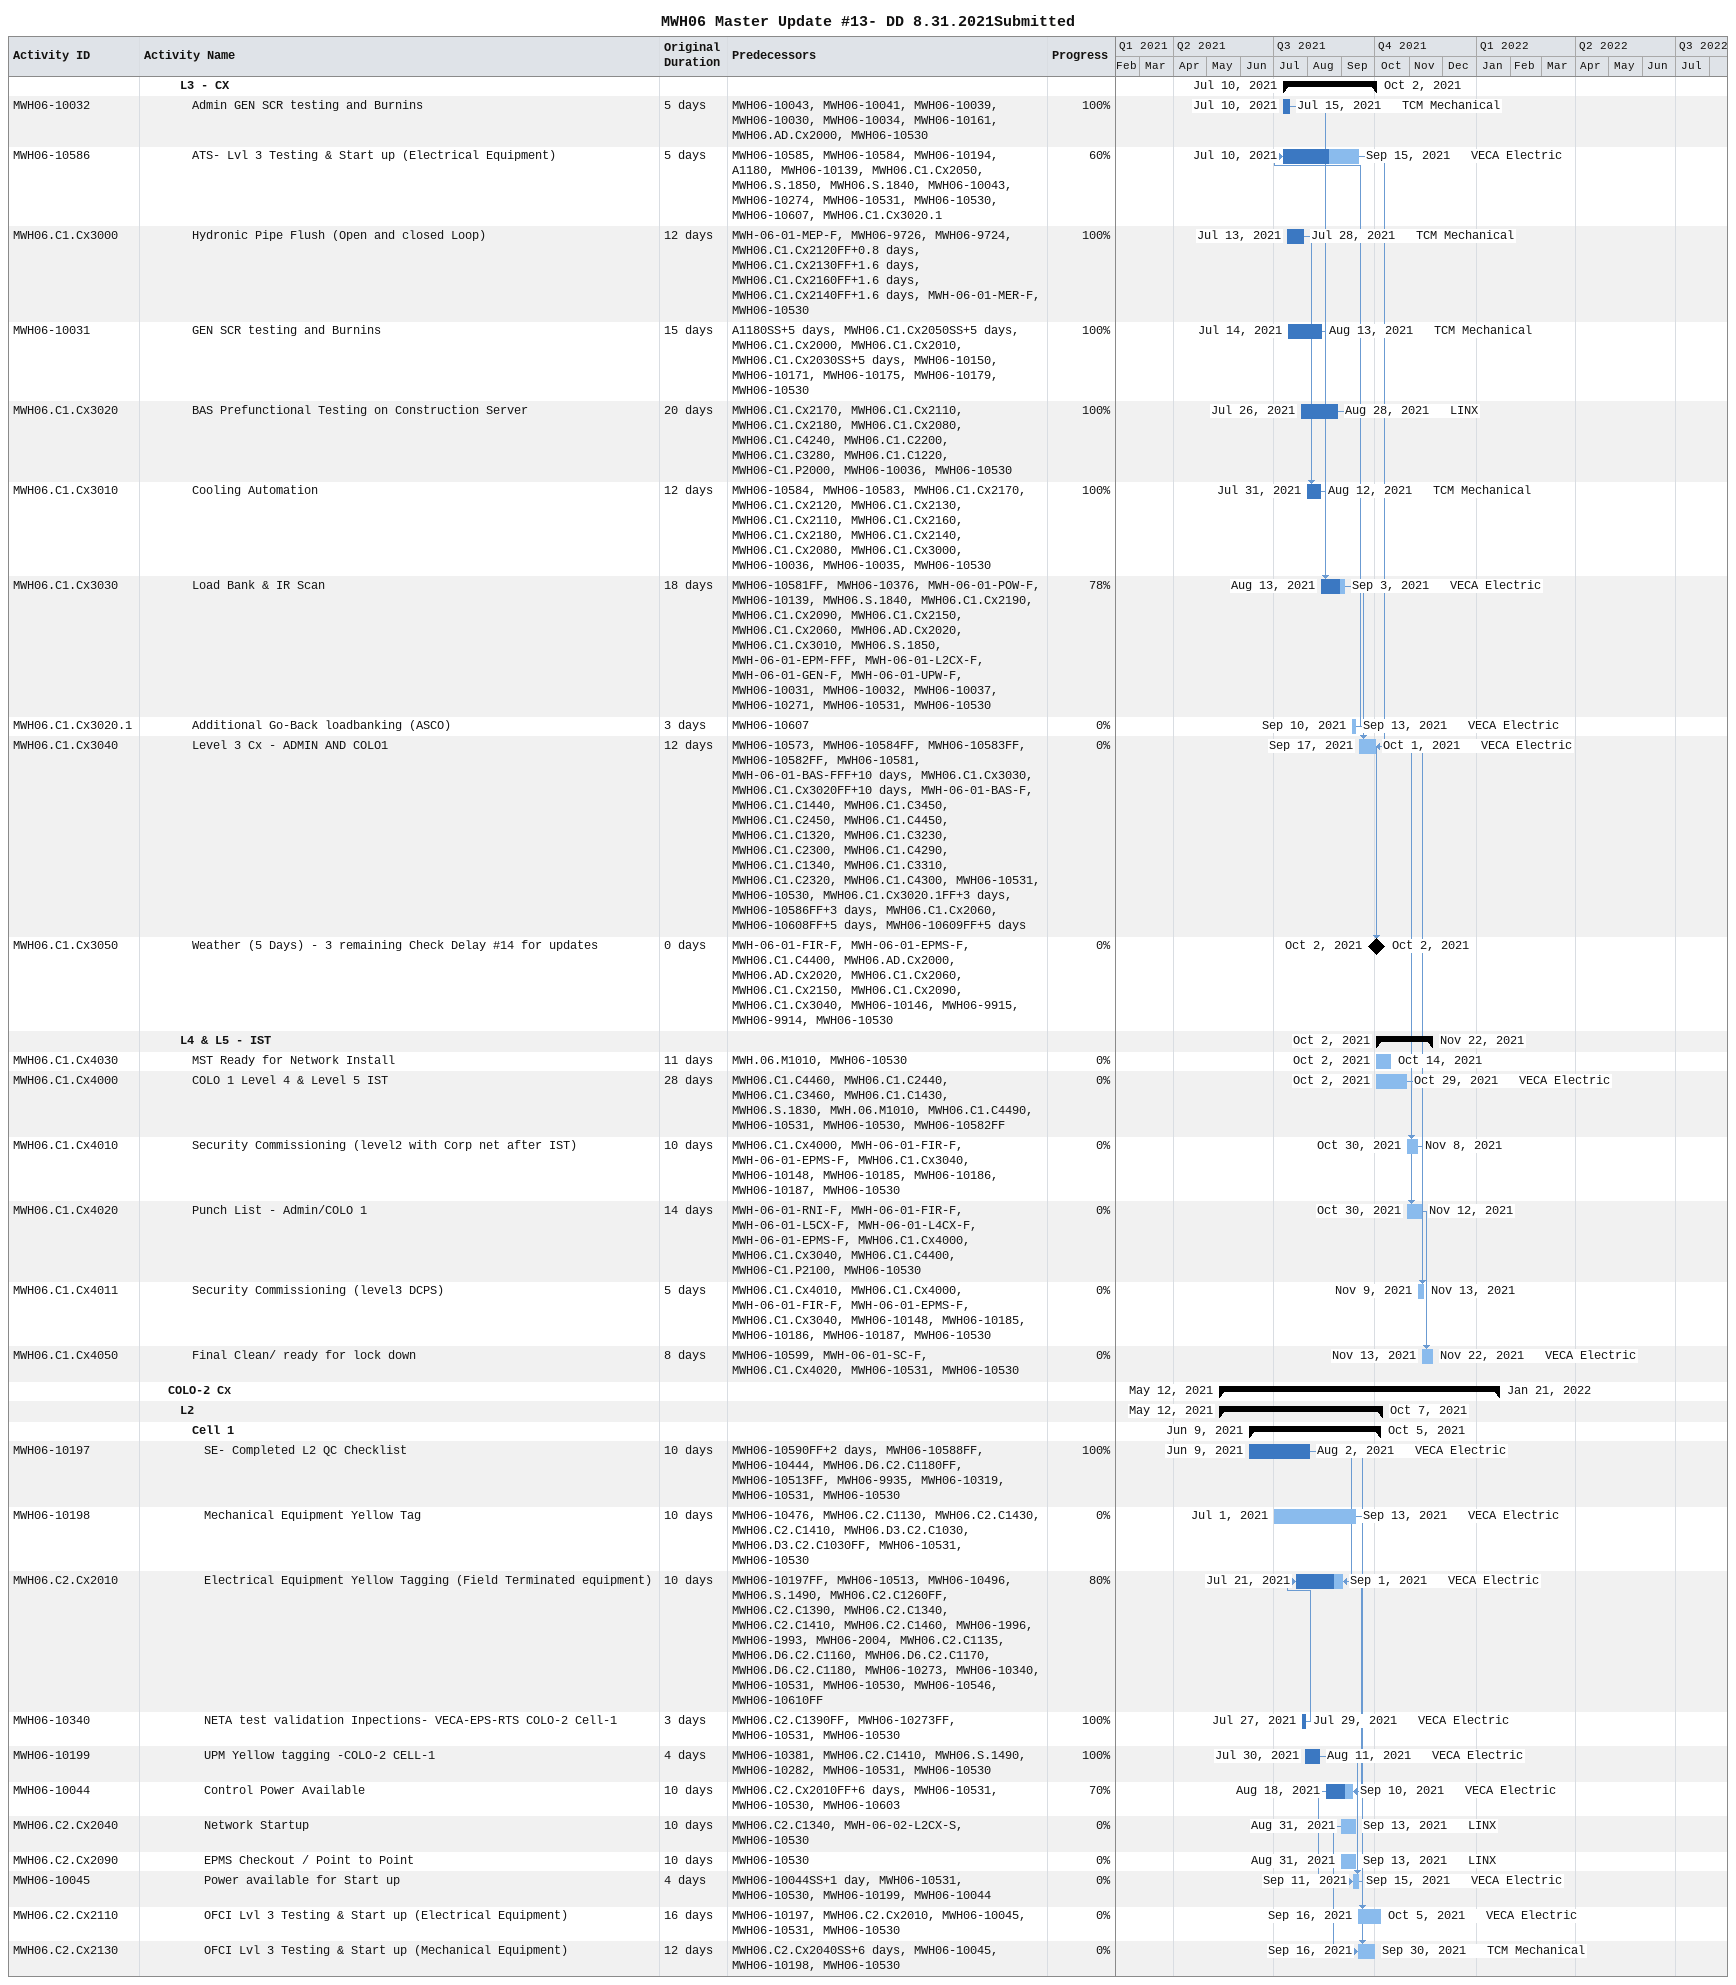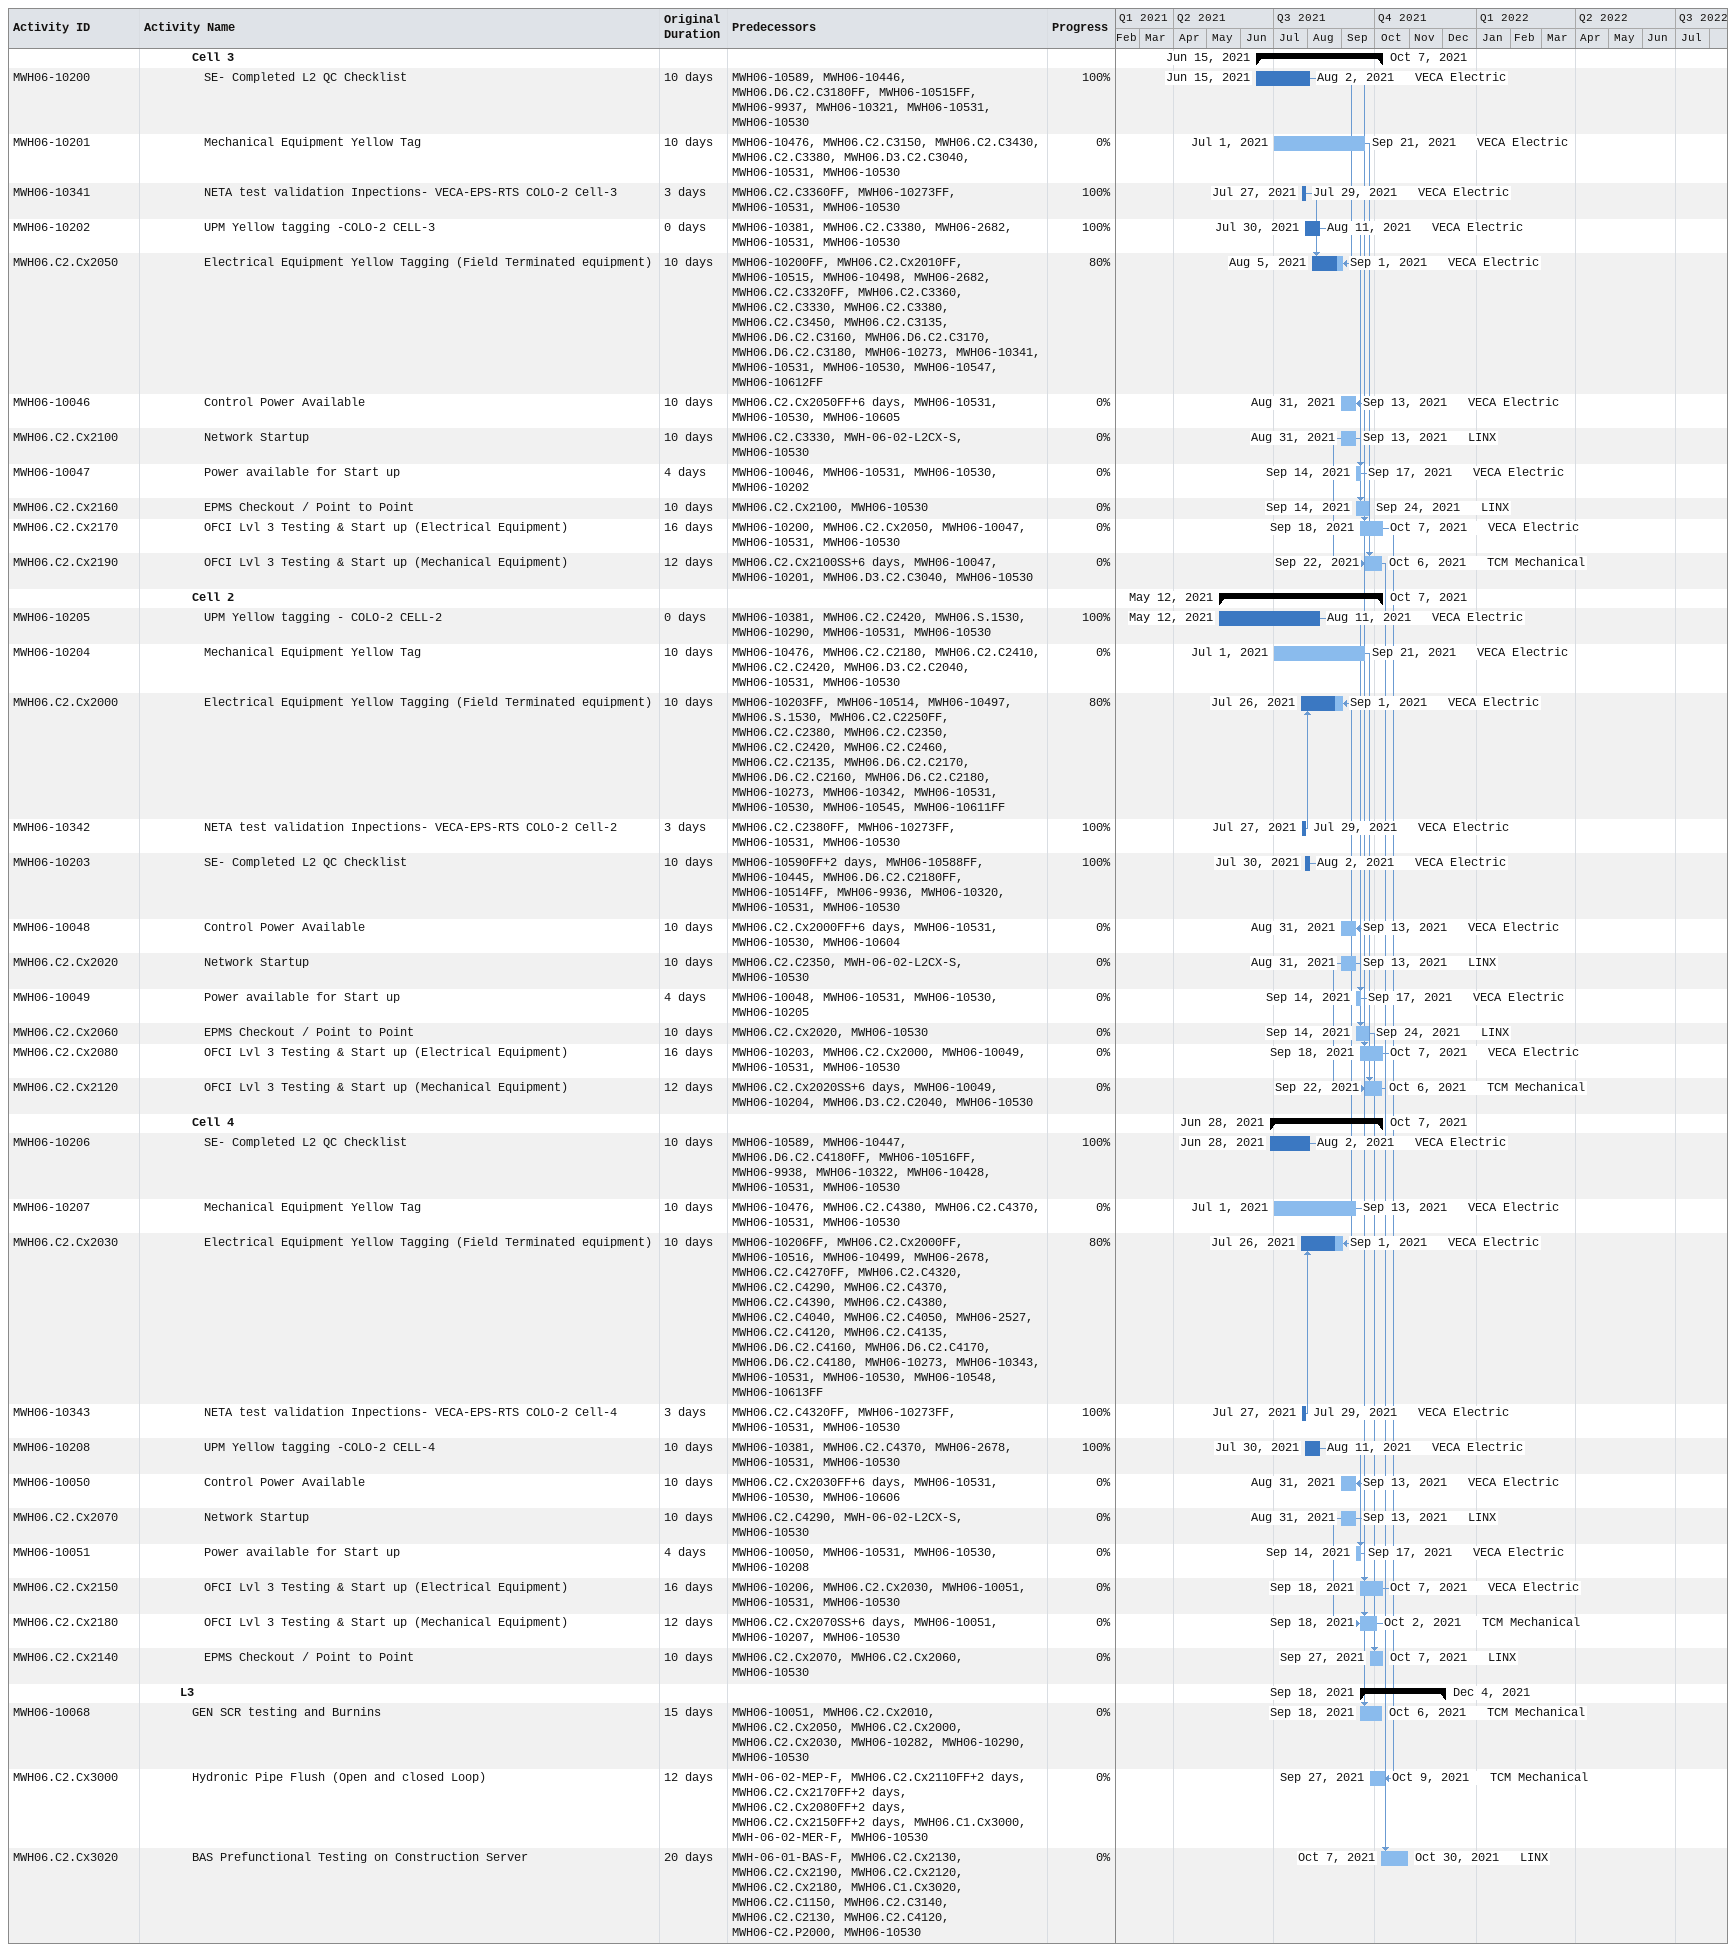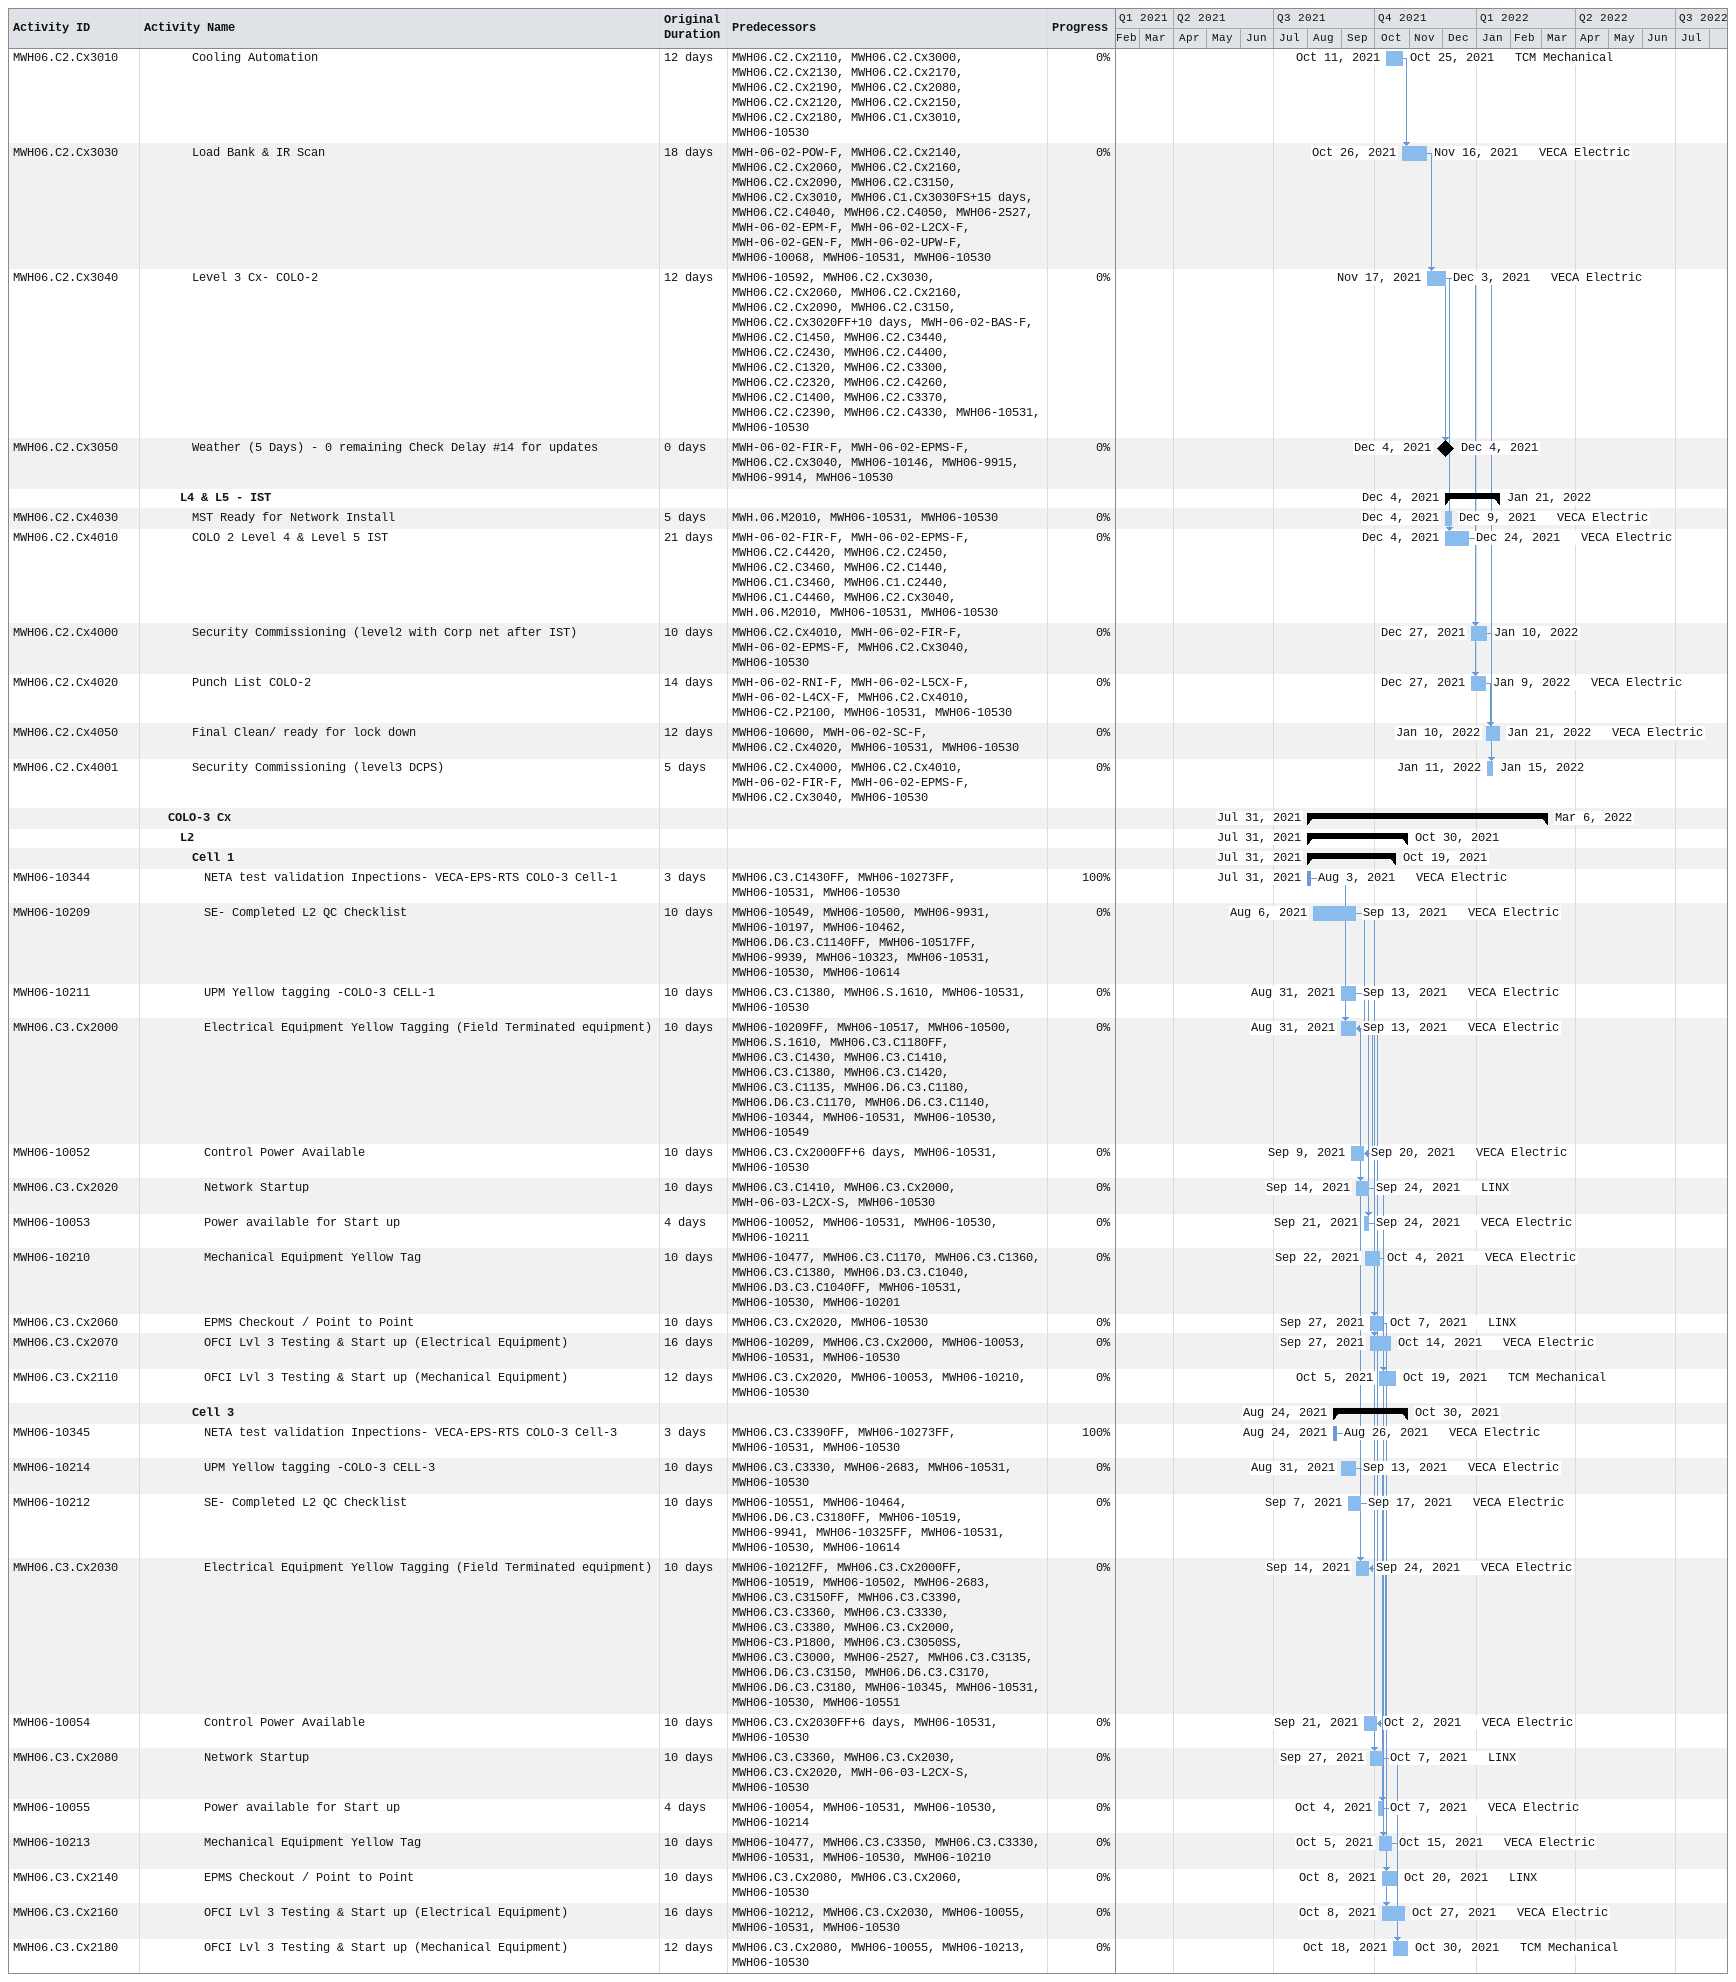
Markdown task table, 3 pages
MWH06 Master Update #13- DD 8.31.2021Submitted

| ID | Level | Task | Original duration | Start | Finish | Predecessors | Resources | % complete |
|---|---|---|---|---|---|---|---|---|
|  | 4 | **L3 - CX** |  | 2021-07-10 | 2021-10-02 |  |  |  |
| MWH06-10032 | 5 | Admin GEN SCR testing and Burnins | 5d | 2021-07-10 | 2021-07-15 | MWH06-10043, MWH06-10041, MWH06-10039, MWH06-10030, MWH06-10034, MWH06-10161, MWH06.AD.Cx2000, MWH06-10530 | TCM Mechanical | 100 |
| MWH06-10586 | 5 | ATS- Lvl 3 Testing & Start up (Electrical Equipment) | 5d | 2021-07-10 | 2021-09-15 | MWH06-10585, MWH06-10584, MWH06-10194, A1180, MWH06-10139, MWH06.C1.Cx2050, MWH06.S.1850, MWH06.S.1840, MWH06-10043, MWH06-10274, MWH06-10531, MWH06-10530, MWH06-10607, MWH06.C1.Cx3020.1 | VECA Electric | 60 |
| MWH06.C1.Cx3000 | 5 | Hydronic Pipe Flush (Open and closed Loop) | 12d | 2021-07-13 | 2021-07-28 | MWH-06-01-MEP-F, MWH06-9726, MWH06-9724, MWH06.C1.Cx2120FF+0.8d, MWH06.C1.Cx2130FF+1.6d, MWH06.C1.Cx2160FF+1.6d, MWH06.C1.Cx2140FF+1.6d, MWH-06-01-MER-F, MWH06-10530 | TCM Mechanical | 100 |
| MWH06-10031 | 5 | GEN SCR testing and Burnins | 15d | 2021-07-14 | 2021-08-13 | A1180SS+5d, MWH06.C1.Cx2050SS+5d, MWH06.C1.Cx2000, MWH06.C1.Cx2010, MWH06.C1.Cx2030SS+5d, MWH06-10150, MWH06-10171, MWH06-10175, MWH06-10179, MWH06-10530 | TCM Mechanical | 100 |
| MWH06.C1.Cx3020 | 5 | BAS Prefunctional Testing on Construction Server | 20d | 2021-07-26 | 2021-08-28 | MWH06.C1.Cx2170, MWH06.C1.Cx2110, MWH06.C1.Cx2180, MWH06.C1.Cx2080, MWH06.C1.C4240, MWH06.C1.C2200, MWH06.C1.C3280, MWH06.C1.C1220, MWH06-C1.P2000, MWH06-10036, MWH06-10530 | LINX | 100 |
| MWH06.C1.Cx3010 | 5 | Cooling Automation | 12d | 2021-07-31 | 2021-08-12 | MWH06-10584, MWH06-10583, MWH06.C1.Cx2170, MWH06.C1.Cx2120, MWH06.C1.Cx2130, MWH06.C1.Cx2110, MWH06.C1.Cx2160, MWH06.C1.Cx2180, MWH06.C1.Cx2140, MWH06.C1.Cx2080, MWH06.C1.Cx3000, MWH06-10036, MWH06-10035, MWH06-10530 | TCM Mechanical | 100 |
| MWH06.C1.Cx3030 | 5 | Load Bank & IR Scan | 18d | 2021-08-13 | 2021-09-03 | MWH06-10581FF, MWH06-10376, MWH-06-01-POW-F, MWH06-10139, MWH06.S.1840, MWH06.C1.Cx2190, MWH06.C1.Cx2090, MWH06.C1.Cx2150, MWH06.C1.Cx2060, MWH06.AD.Cx2020, MWH06.C1.Cx3010, MWH06.S.1850, MWH-06-01-EPM-FFF, MWH-06-01-L2CX-F, MWH-06-01-GEN-F, MWH-06-01-UPW-F, MWH06-10031, MWH06-10032, MWH06-10037, MWH06-10271, MWH06-10531, MWH06-10530 | VECA Electric | 78 |
| MWH06.C1.Cx3020.1 | 5 | Additional Go-Back loadbanking (ASCO) | 3d | 2021-09-10 | 2021-09-13 | MWH06-10607 | VECA Electric | 0 |
| MWH06.C1.Cx3040 | 5 | Level 3 Cx - ADMIN AND COLO1 | 12d | 2021-09-17 | 2021-10-01 | MWH06-10573, MWH06-10584FF, MWH06-10583FF, MWH06-10582FF, MWH06-10581, MWH-06-01-BAS-FFF+10d, MWH06.C1.Cx3030, MWH06.C1.Cx3020FF+10d, MWH-06-01-BAS-F, MWH06.C1.C1440, MWH06.C1.C3450, MWH06.C1.C2450, MWH06.C1.C4450, MWH06.C1.C1320, MWH06.C1.C3230, MWH06.C1.C2300, MWH06.C1.C4290, MWH06.C1.C1340, MWH06.C1.C3310, MWH06.C1.C2320, MWH06.C1.C4300, MWH06-10531, MWH06-10530, MWH06.C1.Cx3020.1FF+3d, MWH06-10586FF+3d, MWH06.C1.Cx2060, MWH06-10608FF+5d, MWH06-10609FF+5d | VECA Electric | 0 |
| MWH06.C1.Cx3050 | 5 | Weather (5 Days) - 3 remaining Check Delay #14 for updates | 0d | 2021-10-02 | 2021-10-02 | MWH-06-01-FIR-F, MWH-06-01-EPMS-F, MWH06.C1.C4400, MWH06.AD.Cx2000, MWH06.AD.Cx2020, MWH06.C1.Cx2060, MWH06.C1.Cx2150, MWH06.C1.Cx2090, MWH06.C1.Cx3040, MWH06-10146, MWH06-9915, MWH06-9914, MWH06-10530 |  | 0 |
|  | 4 | **L4 & L5 - IST** |  | 2021-10-02 | 2021-11-22 |  |  |  |
| MWH06.C1.Cx4030 | 5 | MST Ready for Network Install | 11d | 2021-10-02 | 2021-10-14 | MWH.06.M1010, MWH06-10530 |  | 0 |
| MWH06.C1.Cx4000 | 5 | COLO 1 Level 4 & Level 5 IST | 28d | 2021-10-02 | 2021-10-29 | MWH06.C1.C4460, MWH06.C1.C2440, MWH06.C1.C3460, MWH06.C1.C1430, MWH06.S.1830, MWH.06.M1010, MWH06.C1.C4490, MWH06-10531, MWH06-10530, MWH06-10582FF | VECA Electric | 0 |
| MWH06.C1.Cx4010 | 5 | Security Commissioning (level2 with Corp net after IST) | 10d | 2021-10-30 | 2021-11-08 | MWH06.C1.Cx4000, MWH-06-01-FIR-F, MWH-06-01-EPMS-F, MWH06.C1.Cx3040, MWH06-10148, MWH06-10185, MWH06-10186, MWH06-10187, MWH06-10530 |  | 0 |
| MWH06.C1.Cx4020 | 5 | Punch List - Admin/COLO 1 | 14d | 2021-10-30 | 2021-11-12 | MWH-06-01-RNI-F, MWH-06-01-FIR-F, MWH-06-01-L5CX-F, MWH-06-01-L4CX-F, MWH-06-01-EPMS-F, MWH06.C1.Cx4000, MWH06.C1.Cx3040, MWH06.C1.C4400, MWH06-C1.P2100, MWH06-10530 |  | 0 |
| MWH06.C1.Cx4011 | 5 | Security Commissioning (level3 DCPS) | 5d | 2021-11-09 | 2021-11-13 | MWH06.C1.Cx4010, MWH06.C1.Cx4000, MWH-06-01-FIR-F, MWH-06-01-EPMS-F, MWH06.C1.Cx3040, MWH06-10148, MWH06-10185, MWH06-10186, MWH06-10187, MWH06-10530 |  | 0 |
| MWH06.C1.Cx4050 | 5 | Final Clean/ ready for lock down | 8d | 2021-11-13 | 2021-11-22 | MWH06-10599, MWH-06-01-SC-F, MWH06.C1.Cx4020, MWH06-10531, MWH06-10530 | VECA Electric | 0 |
|  | 3 | **COLO-2 Cx** |  | 2021-05-12 | 2022-01-21 |  |  |  |
|  | 4 | **L2** |  | 2021-05-12 | 2021-10-07 |  |  |  |
|  | 5 | **Cell 1** |  | 2021-06-09 | 2021-10-05 |  |  |  |
| MWH06-10197 | 6 | SE- Completed L2 QC Checklist | 10d | 2021-06-09 | 2021-08-02 | MWH06-10590FF+2d, MWH06-10588FF, MWH06-10444, MWH06.D6.C2.C1180FF, MWH06-10513FF, MWH06-9935, MWH06-10319, MWH06-10531, MWH06-10530 | VECA Electric | 100 |
| MWH06-10198 | 6 | Mechanical Equipment Yellow Tag | 10d | 2021-07-01 | 2021-09-13 | MWH06-10476, MWH06.C2.C1130, MWH06.C2.C1430, MWH06.C2.C1410, MWH06.D3.C2.C1030, MWH06.D3.C2.C1030FF, MWH06-10531, MWH06-10530 | VECA Electric | 0 |
| MWH06.C2.Cx2010 | 6 | Electrical Equipment Yellow Tagging (Field Terminated equipment) | 10d | 2021-07-21 | 2021-09-01 | MWH06-10197FF, MWH06-10513, MWH06-10496, MWH06.S.1490, MWH06.C2.C1260FF, MWH06.C2.C1390, MWH06.C2.C1340, MWH06.C2.C1410, MWH06.C2.C1460, MWH06-1996, MWH06-1993, MWH06-2004, MWH06.C2.C1135, MWH06.D6.C2.C1160, MWH06.D6.C2.C1170, MWH06.D6.C2.C1180, MWH06-10273, MWH06-10340, MWH06-10531, MWH06-10530, MWH06-10546, MWH06-10610FF | VECA Electric | 80 |
| MWH06-10340 | 6 | NETA test validation Inpections- VECA-EPS-RTS COLO-2 Cell-1 | 3d | 2021-07-27 | 2021-07-29 | MWH06.C2.C1390FF, MWH06-10273FF, MWH06-10531, MWH06-10530 | VECA Electric | 100 |
| MWH06-10199 | 6 | UPM Yellow tagging -COLO-2 CELL-1 | 4d | 2021-07-30 | 2021-08-11 | MWH06-10381, MWH06.C2.C1410, MWH06.S.1490, MWH06-10282, MWH06-10531, MWH06-10530 | VECA Electric | 100 |
| MWH06-10044 | 6 | Control Power Available | 10d | 2021-08-18 | 2021-09-10 | MWH06.C2.Cx2010FF+6d, MWH06-10531, MWH06-10530, MWH06-10603 | VECA Electric | 70 |
| MWH06.C2.Cx2040 | 6 | Network Startup | 10d | 2021-08-31 | 2021-09-13 | MWH06.C2.C1340, MWH-06-02-L2CX-S, MWH06-10530 | LINX | 0 |
| MWH06.C2.Cx2090 | 6 | EPMS Checkout / Point to Point | 10d | 2021-08-31 | 2021-09-13 | MWH06-10530 | LINX | 0 |
| MWH06-10045 | 6 | Power available for Start up | 4d | 2021-09-11 | 2021-09-15 | MWH06-10044SS+1d, MWH06-10531, MWH06-10530, MWH06-10199, MWH06-10044 | VECA Electric | 0 |
| MWH06.C2.Cx2110 | 6 | OFCI Lvl 3 Testing & Start up (Electrical Equipment) | 16d | 2021-09-16 | 2021-10-05 | MWH06-10197, MWH06.C2.Cx2010, MWH06-10045, MWH06-10531, MWH06-10530 | VECA Electric | 0 |
| MWH06.C2.Cx2130 | 6 | OFCI Lvl 3 Testing & Start up (Mechanical Equipment) | 12d | 2021-09-16 | 2021-09-30 | MWH06.C2.Cx2040SS+6d, MWH06-10045, MWH06-10198, MWH06-10530 | TCM Mechanical | 0 |
|  | 5 | **Cell 3** |  | 2021-06-15 | 2021-10-07 |  |  |  |
| MWH06-10200 | 6 | SE- Completed L2 QC Checklist | 10d | 2021-06-15 | 2021-08-02 | MWH06-10589, MWH06-10446, MWH06.D6.C2.C3180FF, MWH06-10515FF, MWH06-9937, MWH06-10321, MWH06-10531, MWH06-10530 | VECA Electric | 100 |
| MWH06-10201 | 6 | Mechanical Equipment Yellow Tag | 10d | 2021-07-01 | 2021-09-21 | MWH06-10476, MWH06.C2.C3150, MWH06.C2.C3430, MWH06.C2.C3380, MWH06.D3.C2.C3040, MWH06-10531, MWH06-10530 | VECA Electric | 0 |
| MWH06-10341 | 6 | NETA test validation Inpections- VECA-EPS-RTS COLO-2 Cell-3 | 3d | 2021-07-27 | 2021-07-29 | MWH06.C2.C3360FF, MWH06-10273FF, MWH06-10531, MWH06-10530 | VECA Electric | 100 |
| MWH06-10202 | 6 | UPM Yellow tagging -COLO-2 CELL-3 | 0d | 2021-07-30 | 2021-08-11 | MWH06-10381, MWH06.C2.C3380, MWH06-2682, MWH06-10531, MWH06-10530 | VECA Electric | 100 |
| MWH06.C2.Cx2050 | 6 | Electrical Equipment Yellow Tagging (Field Terminated equipment) | 10d | 2021-08-05 | 2021-09-01 | MWH06-10200FF, MWH06.C2.Cx2010FF, MWH06-10515, MWH06-10498, MWH06-2682, MWH06.C2.C3320FF, MWH06.C2.C3360, MWH06.C2.C3330, MWH06.C2.C3380, MWH06.C2.C3450, MWH06.C2.C3135, MWH06.D6.C2.C3160, MWH06.D6.C2.C3170, MWH06.D6.C2.C3180, MWH06-10273, MWH06-10341, MWH06-10531, MWH06-10530, MWH06-10547, MWH06-10612FF | VECA Electric | 80 |
| MWH06-10046 | 6 | Control Power Available | 10d | 2021-08-31 | 2021-09-13 | MWH06.C2.Cx2050FF+6d, MWH06-10531, MWH06-10530, MWH06-10605 | VECA Electric | 0 |
| MWH06.C2.Cx2100 | 6 | Network Startup | 10d | 2021-08-31 | 2021-09-13 | MWH06.C2.C3330, MWH-06-02-L2CX-S, MWH06-10530 | LINX | 0 |
| MWH06-10047 | 6 | Power available for Start up | 4d | 2021-09-14 | 2021-09-17 | MWH06-10046, MWH06-10531, MWH06-10530, MWH06-10202 | VECA Electric | 0 |
| MWH06.C2.Cx2160 | 6 | EPMS Checkout / Point to Point | 10d | 2021-09-14 | 2021-09-24 | MWH06.C2.Cx2100, MWH06-10530 | LINX | 0 |
| MWH06.C2.Cx2170 | 6 | OFCI Lvl 3 Testing & Start up (Electrical Equipment) | 16d | 2021-09-18 | 2021-10-07 | MWH06-10200, MWH06.C2.Cx2050, MWH06-10047, MWH06-10531, MWH06-10530 | VECA Electric | 0 |
| MWH06.C2.Cx2190 | 6 | OFCI Lvl 3 Testing & Start up (Mechanical Equipment) | 12d | 2021-09-22 | 2021-10-06 | MWH06.C2.Cx2100SS+6d, MWH06-10047, MWH06-10201, MWH06.D3.C2.C3040, MWH06-10530 | TCM Mechanical | 0 |
|  | 5 | **Cell 2** |  | 2021-05-12 | 2021-10-07 |  |  |  |
| MWH06-10205 | 6 | UPM Yellow tagging - COLO-2 CELL-2 | 0d | 2021-05-12 | 2021-08-11 | MWH06-10381, MWH06.C2.C2420, MWH06.S.1530, MWH06-10290, MWH06-10531, MWH06-10530 | VECA Electric | 100 |
| MWH06-10204 | 6 | Mechanical Equipment Yellow Tag | 10d | 2021-07-01 | 2021-09-21 | MWH06-10476, MWH06.C2.C2180, MWH06.C2.C2410, MWH06.C2.C2420, MWH06.D3.C2.C2040, MWH06-10531, MWH06-10530 | VECA Electric | 0 |
| MWH06.C2.Cx2000 | 6 | Electrical Equipment Yellow Tagging (Field Terminated equipment) | 10d | 2021-07-26 | 2021-09-01 | MWH06-10203FF, MWH06-10514, MWH06-10497, MWH06.S.1530, MWH06.C2.C2250FF, MWH06.C2.C2380, MWH06.C2.C2350, MWH06.C2.C2420, MWH06.C2.C2460, MWH06.C2.C2135, MWH06.D6.C2.C2170, MWH06.D6.C2.C2160, MWH06.D6.C2.C2180, MWH06-10273, MWH06-10342, MWH06-10531, MWH06-10530, MWH06-10545, MWH06-10611FF | VECA Electric | 80 |
| MWH06-10342 | 6 | NETA test validation Inpections- VECA-EPS-RTS COLO-2 Cell-2 | 3d | 2021-07-27 | 2021-07-29 | MWH06.C2.C2380FF, MWH06-10273FF, MWH06-10531, MWH06-10530 | VECA Electric | 100 |
| MWH06-10203 | 6 | SE- Completed L2 QC Checklist | 10d | 2021-07-30 | 2021-08-02 | MWH06-10590FF+2d, MWH06-10588FF, MWH06-10445, MWH06.D6.C2.C2180FF, MWH06-10514FF, MWH06-9936, MWH06-10320, MWH06-10531, MWH06-10530 | VECA Electric | 100 |
| MWH06-10048 | 6 | Control Power Available | 10d | 2021-08-31 | 2021-09-13 | MWH06.C2.Cx2000FF+6d, MWH06-10531, MWH06-10530, MWH06-10604 | VECA Electric | 0 |
| MWH06.C2.Cx2020 | 6 | Network Startup | 10d | 2021-08-31 | 2021-09-13 | MWH06.C2.C2350, MWH-06-02-L2CX-S, MWH06-10530 | LINX | 0 |
| MWH06-10049 | 6 | Power available for Start up | 4d | 2021-09-14 | 2021-09-17 | MWH06-10048, MWH06-10531, MWH06-10530, MWH06-10205 | VECA Electric | 0 |
| MWH06.C2.Cx2060 | 6 | EPMS Checkout / Point to Point | 10d | 2021-09-14 | 2021-09-24 | MWH06.C2.Cx2020, MWH06-10530 | LINX | 0 |
| MWH06.C2.Cx2080 | 6 | OFCI Lvl 3 Testing & Start up (Electrical Equipment) | 16d | 2021-09-18 | 2021-10-07 | MWH06-10203, MWH06.C2.Cx2000, MWH06-10049, MWH06-10531, MWH06-10530 | VECA Electric | 0 |
| MWH06.C2.Cx2120 | 6 | OFCI Lvl 3 Testing & Start up (Mechanical Equipment) | 12d | 2021-09-22 | 2021-10-06 | MWH06.C2.Cx2020SS+6d, MWH06-10049, MWH06-10204, MWH06.D3.C2.C2040, MWH06-10530 | TCM Mechanical | 0 |
|  | 5 | **Cell 4** |  | 2021-06-28 | 2021-10-07 |  |  |  |
| MWH06-10206 | 6 | SE- Completed L2 QC Checklist | 10d | 2021-06-28 | 2021-08-02 | MWH06-10589, MWH06-10447, MWH06.D6.C2.C4180FF, MWH06-10516FF, MWH06-9938, MWH06-10322, MWH06-10428, MWH06-10531, MWH06-10530 | VECA Electric | 100 |
| MWH06-10207 | 6 | Mechanical Equipment Yellow Tag | 10d | 2021-07-01 | 2021-09-13 | MWH06-10476, MWH06.C2.C4380, MWH06.C2.C4370, MWH06-10531, MWH06-10530 | VECA Electric | 0 |
| MWH06.C2.Cx2030 | 6 | Electrical Equipment Yellow Tagging (Field Terminated equipment) | 10d | 2021-07-26 | 2021-09-01 | MWH06-10206FF, MWH06.C2.Cx2000FF, MWH06-10516, MWH06-10499, MWH06-2678, MWH06.C2.C4270FF, MWH06.C2.C4320, MWH06.C2.C4290, MWH06.C2.C4370, MWH06.C2.C4390, MWH06.C2.C4380, MWH06.C2.C4040, MWH06.C2.C4050, MWH06-2527, MWH06.C2.C4120, MWH06.C2.C4135, MWH06.D6.C2.C4160, MWH06.D6.C2.C4170, MWH06.D6.C2.C4180, MWH06-10273, MWH06-10343, MWH06-10531, MWH06-10530, MWH06-10548, MWH06-10613FF | VECA Electric | 80 |
| MWH06-10343 | 6 | NETA test validation Inpections- VECA-EPS-RTS COLO-2 Cell-4 | 3d | 2021-07-27 | 2021-07-29 | MWH06.C2.C4320FF, MWH06-10273FF, MWH06-10531, MWH06-10530 | VECA Electric | 100 |
| MWH06-10208 | 6 | UPM Yellow tagging -COLO-2 CELL-4 | 10d | 2021-07-30 | 2021-08-11 | MWH06-10381, MWH06.C2.C4370, MWH06-2678, MWH06-10531, MWH06-10530 | VECA Electric | 100 |
| MWH06-10050 | 6 | Control Power Available | 10d | 2021-08-31 | 2021-09-13 | MWH06.C2.Cx2030FF+6d, MWH06-10531, MWH06-10530, MWH06-10606 | VECA Electric | 0 |
| MWH06.C2.Cx2070 | 6 | Network Startup | 10d | 2021-08-31 | 2021-09-13 | MWH06.C2.C4290, MWH-06-02-L2CX-S, MWH06-10530 | LINX | 0 |
| MWH06-10051 | 6 | Power available for Start up | 4d | 2021-09-14 | 2021-09-17 | MWH06-10050, MWH06-10531, MWH06-10530, MWH06-10208 | VECA Electric | 0 |
| MWH06.C2.Cx2150 | 6 | OFCI Lvl 3 Testing & Start up (Electrical Equipment) | 16d | 2021-09-18 | 2021-10-07 | MWH06-10206, MWH06.C2.Cx2030, MWH06-10051, MWH06-10531, MWH06-10530 | VECA Electric | 0 |
| MWH06.C2.Cx2180 | 6 | OFCI Lvl 3 Testing & Start up (Mechanical Equipment) | 12d | 2021-09-18 | 2021-10-02 | MWH06.C2.Cx2070SS+6d, MWH06-10051, MWH06-10207, MWH06-10530 | TCM Mechanical | 0 |
| MWH06.C2.Cx2140 | 6 | EPMS Checkout / Point to Point | 10d | 2021-09-27 | 2021-10-07 | MWH06.C2.Cx2070, MWH06.C2.Cx2060, MWH06-10530 | LINX | 0 |
|  | 4 | **L3** |  | 2021-09-18 | 2021-12-04 |  |  |  |
| MWH06-10068 | 5 | GEN SCR testing and Burnins | 15d | 2021-09-18 | 2021-10-06 | MWH06-10051, MWH06.C2.Cx2010, MWH06.C2.Cx2050, MWH06.C2.Cx2000, MWH06.C2.Cx2030, MWH06-10282, MWH06-10290, MWH06-10530 | TCM Mechanical | 0 |
| MWH06.C2.Cx3000 | 5 | Hydronic Pipe Flush (Open and closed Loop) | 12d | 2021-09-27 | 2021-10-09 | MWH-06-02-MEP-F, MWH06.C2.Cx2110FF+2d, MWH06.C2.Cx2170FF+2d, MWH06.C2.Cx2080FF+2d, MWH06.C2.Cx2150FF+2d, MWH06.C1.Cx3000, MWH-06-02-MER-F, MWH06-10530 | TCM Mechanical | 0 |
| MWH06.C2.Cx3020 | 5 | BAS Prefunctional Testing on Construction Server | 20d | 2021-10-07 | 2021-10-30 | MWH-06-01-BAS-F, MWH06.C2.Cx2130, MWH06.C2.Cx2190, MWH06.C2.Cx2120, MWH06.C2.Cx2180, MWH06.C1.Cx3020, MWH06.C2.C1150, MWH06.C2.C3140, MWH06.C2.C2130, MWH06.C2.C4120, MWH06-C2.P2000, MWH06-10530 | LINX | 0 |
| MWH06.C2.Cx3010 | 5 | Cooling Automation | 12d | 2021-10-11 | 2021-10-25 | MWH06.C2.Cx2110, MWH06.C2.Cx3000, MWH06.C2.Cx2130, MWH06.C2.Cx2170, MWH06.C2.Cx2190, MWH06.C2.Cx2080, MWH06.C2.Cx2120, MWH06.C2.Cx2150, MWH06.C2.Cx2180, MWH06.C1.Cx3010, MWH06-10530 | TCM Mechanical | 0 |
| MWH06.C2.Cx3030 | 5 | Load Bank & IR Scan | 18d | 2021-10-26 | 2021-11-16 | MWH-06-02-POW-F, MWH06.C2.Cx2140, MWH06.C2.Cx2060, MWH06.C2.Cx2160, MWH06.C2.Cx2090, MWH06.C2.C3150, MWH06.C2.Cx3010, MWH06.C1.Cx3030FS+15d, MWH06.C2.C4040, MWH06.C2.C4050, MWH06-2527, MWH-06-02-EPM-F, MWH-06-02-L2CX-F, MWH-06-02-GEN-F, MWH-06-02-UPW-F, MWH06-10068, MWH06-10531, MWH06-10530 | VECA Electric | 0 |
| MWH06.C2.Cx3040 | 5 | Level 3 Cx- COLO-2 | 12d | 2021-11-17 | 2021-12-03 | MWH06-10592, MWH06.C2.Cx3030, MWH06.C2.Cx2060, MWH06.C2.Cx2160, MWH06.C2.Cx2090, MWH06.C2.C3150, MWH06.C2.Cx3020FF+10d, MWH-06-02-BAS-F, MWH06.C2.C1450, MWH06.C2.C3440, MWH06.C2.C2430, MWH06.C2.C4400, MWH06.C2.C1320, MWH06.C2.C3300, MWH06.C2.C2320, MWH06.C2.C4260, MWH06.C2.C1400, MWH06.C2.C3370, MWH06.C2.C2390, MWH06.C2.C4330, MWH06-10531, MWH06-10530 | VECA Electric | 0 |
| MWH06.C2.Cx3050 | 5 | Weather (5 Days) - 0 remaining Check Delay #14 for updates | 0d | 2021-12-04 | 2021-12-04 | MWH-06-02-FIR-F, MWH-06-02-EPMS-F, MWH06.C2.Cx3040, MWH06-10146, MWH06-9915, MWH06-9914, MWH06-10530 |  | 0 |
|  | 4 | **L4 & L5 - IST** |  | 2021-12-04 | 2022-01-21 |  |  |  |
| MWH06.C2.Cx4030 | 5 | MST Ready for Network Install | 5d | 2021-12-04 | 2021-12-09 | MWH.06.M2010, MWH06-10531, MWH06-10530 | VECA Electric | 0 |
| MWH06.C2.Cx4010 | 5 | COLO 2 Level 4 & Level 5 IST | 21d | 2021-12-04 | 2021-12-24 | MWH-06-02-FIR-F, MWH-06-02-EPMS-F, MWH06.C2.C4420, MWH06.C2.C2450, MWH06.C2.C3460, MWH06.C2.C1440, MWH06.C1.C3460, MWH06.C1.C2440, MWH06.C1.C4460, MWH06.C2.Cx3040, MWH.06.M2010, MWH06-10531, MWH06-10530 | VECA Electric | 0 |
| MWH06.C2.Cx4000 | 5 | Security Commissioning (level2 with Corp net after IST) | 10d | 2021-12-27 | 2022-01-10 | MWH06.C2.Cx4010, MWH-06-02-FIR-F, MWH-06-02-EPMS-F, MWH06.C2.Cx3040, MWH06-10530 |  | 0 |
| MWH06.C2.Cx4020 | 5 | Punch List COLO-2 | 14d | 2021-12-27 | 2022-01-09 | MWH-06-02-RNI-F, MWH-06-02-L5CX-F, MWH-06-02-L4CX-F, MWH06.C2.Cx4010, MWH06-C2.P2100, MWH06-10531, MWH06-10530 | VECA Electric | 0 |
| MWH06.C2.Cx4050 | 5 | Final Clean/ ready for lock down | 12d | 2022-01-10 | 2022-01-21 | MWH06-10600, MWH-06-02-SC-F, MWH06.C2.Cx4020, MWH06-10531, MWH06-10530 | VECA Electric | 0 |
| MWH06.C2.Cx4001 | 5 | Security Commissioning (level3 DCPS) | 5d | 2022-01-11 | 2022-01-15 | MWH06.C2.Cx4000, MWH06.C2.Cx4010, MWH-06-02-FIR-F, MWH-06-02-EPMS-F, MWH06.C2.Cx3040, MWH06-10530 |  | 0 |
|  | 3 | **COLO-3 Cx** |  | 2021-07-31 | 2022-03-06 |  |  |  |
|  | 4 | **L2** |  | 2021-07-31 | 2021-10-30 |  |  |  |
|  | 5 | **Cell 1** |  | 2021-07-31 | 2021-10-19 |  |  |  |
| MWH06-10344 | 6 | NETA test validation Inpections- VECA-EPS-RTS COLO-3 Cell-1 | 3d | 2021-07-31 | 2021-08-03 | MWH06.C3.C1430FF, MWH06-10273FF, MWH06-10531, MWH06-10530 | VECA Electric | 100 |
| MWH06-10209 | 6 | SE- Completed L2 QC Checklist | 10d | 2021-08-06 | 2021-09-13 | MWH06-10549, MWH06-10500, MWH06-9931, MWH06-10197, MWH06-10462, MWH06.D6.C3.C1140FF, MWH06-10517FF, MWH06-9939, MWH06-10323, MWH06-10531, MWH06-10530, MWH06-10614 | VECA Electric | 0 |
| MWH06-10211 | 6 | UPM Yellow tagging -COLO-3 CELL-1 | 10d | 2021-08-31 | 2021-09-13 | MWH06.C3.C1380, MWH06.S.1610, MWH06-10531, MWH06-10530 | VECA Electric | 0 |
| MWH06.C3.Cx2000 | 6 | Electrical Equipment Yellow Tagging (Field Terminated equipment) | 10d | 2021-08-31 | 2021-09-13 | MWH06-10209FF, MWH06-10517, MWH06-10500, MWH06.S.1610, MWH06.C3.C1180FF, MWH06.C3.C1430, MWH06.C3.C1410, MWH06.C3.C1380, MWH06.C3.C1420, MWH06.C3.C1135, MWH06.D6.C3.C1180, MWH06.D6.C3.C1170, MWH06.D6.C3.C1140, MWH06-10344, MWH06-10531, MWH06-10530, MWH06-10549 | VECA Electric | 0 |
| MWH06-10052 | 6 | Control Power Available | 10d | 2021-09-09 | 2021-09-20 | MWH06.C3.Cx2000FF+6d, MWH06-10531, MWH06-10530 | VECA Electric | 0 |
| MWH06.C3.Cx2020 | 6 | Network Startup | 10d | 2021-09-14 | 2021-09-24 | MWH06.C3.C1410, MWH06.C3.Cx2000, MWH-06-03-L2CX-S, MWH06-10530 | LINX | 0 |
| MWH06-10053 | 6 | Power available for Start up | 4d | 2021-09-21 | 2021-09-24 | MWH06-10052, MWH06-10531, MWH06-10530, MWH06-10211 | VECA Electric | 0 |
| MWH06-10210 | 6 | Mechanical Equipment Yellow Tag | 10d | 2021-09-22 | 2021-10-04 | MWH06-10477, MWH06.C3.C1170, MWH06.C3.C1360, MWH06.C3.C1380, MWH06.D3.C3.C1040, MWH06.D3.C3.C1040FF, MWH06-10531, MWH06-10530, MWH06-10201 | VECA Electric | 0 |
| MWH06.C3.Cx2060 | 6 | EPMS Checkout / Point to Point | 10d | 2021-09-27 | 2021-10-07 | MWH06.C3.Cx2020, MWH06-10530 | LINX | 0 |
| MWH06.C3.Cx2070 | 6 | OFCI Lvl 3 Testing & Start up (Electrical Equipment) | 16d | 2021-09-27 | 2021-10-14 | MWH06-10209, MWH06.C3.Cx2000, MWH06-10053, MWH06-10531, MWH06-10530 | VECA Electric | 0 |
| MWH06.C3.Cx2110 | 6 | OFCI Lvl 3 Testing & Start up (Mechanical Equipment) | 12d | 2021-10-05 | 2021-10-19 | MWH06.C3.Cx2020, MWH06-10053, MWH06-10210, MWH06-10530 | TCM Mechanical | 0 |
|  | 5 | **Cell 3** |  | 2021-08-24 | 2021-10-30 |  |  |  |
| MWH06-10345 | 6 | NETA test validation Inpections- VECA-EPS-RTS COLO-3 Cell-3 | 3d | 2021-08-24 | 2021-08-26 | MWH06.C3.C3390FF, MWH06-10273FF, MWH06-10531, MWH06-10530 | VECA Electric | 100 |
| MWH06-10214 | 6 | UPM Yellow tagging -COLO-3 CELL-3 | 10d | 2021-08-31 | 2021-09-13 | MWH06.C3.C3330, MWH06-2683, MWH06-10531, MWH06-10530 | VECA Electric | 0 |
| MWH06-10212 | 6 | SE- Completed L2 QC Checklist | 10d | 2021-09-07 | 2021-09-17 | MWH06-10551, MWH06-10464, MWH06.D6.C3.C3180FF, MWH06-10519, MWH06-9941, MWH06-10325FF, MWH06-10531, MWH06-10530, MWH06-10614 | VECA Electric | 0 |
| MWH06.C3.Cx2030 | 6 | Electrical Equipment Yellow Tagging (Field Terminated equipment) | 10d | 2021-09-14 | 2021-09-24 | MWH06-10212FF, MWH06.C3.Cx2000FF, MWH06-10519, MWH06-10502, MWH06-2683, MWH06.C3.C3150FF, MWH06.C3.C3390, MWH06.C3.C3360, MWH06.C3.C3330, MWH06.C3.C3380, MWH06.C3.Cx2000, MWH06-C3.P1800, MWH06.C3.C3050SS, MWH06.C3.C3000, MWH06-2527, MWH06.C3.C3135, MWH06.D6.C3.C3150, MWH06.D6.C3.C3170, MWH06.D6.C3.C3180, MWH06-10345, MWH06-10531, MWH06-10530, MWH06-10551 | VECA Electric | 0 |
| MWH06-10054 | 6 | Control Power Available | 10d | 2021-09-21 | 2021-10-02 | MWH06.C3.Cx2030FF+6d, MWH06-10531, MWH06-10530 | VECA Electric | 0 |
| MWH06.C3.Cx2080 | 6 | Network Startup | 10d | 2021-09-27 | 2021-10-07 | MWH06.C3.C3360, MWH06.C3.Cx2030, MWH06.C3.Cx2020, MWH-06-03-L2CX-S, MWH06-10530 | LINX | 0 |
| MWH06-10055 | 6 | Power available for Start up | 4d | 2021-10-04 | 2021-10-07 | MWH06-10054, MWH06-10531, MWH06-10530, MWH06-10214 | VECA Electric | 0 |
| MWH06-10213 | 6 | Mechanical Equipment Yellow Tag | 10d | 2021-10-05 | 2021-10-15 | MWH06-10477, MWH06.C3.C3350, MWH06.C3.C3330, MWH06-10531, MWH06-10530, MWH06-10210 | VECA Electric | 0 |
| MWH06.C3.Cx2140 | 6 | EPMS Checkout / Point to Point | 10d | 2021-10-08 | 2021-10-20 | MWH06.C3.Cx2080, MWH06.C3.Cx2060, MWH06-10530 | LINX | 0 |
| MWH06.C3.Cx2160 | 6 | OFCI Lvl 3 Testing & Start up (Electrical Equipment) | 16d | 2021-10-08 | 2021-10-27 | MWH06-10212, MWH06.C3.Cx2030, MWH06-10055, MWH06-10531, MWH06-10530 | VECA Electric | 0 |
| MWH06.C3.Cx2180 | 6 | OFCI Lvl 3 Testing & Start up (Mechanical Equipment) | 12d | 2021-10-18 | 2021-10-30 | MWH06.C3.Cx2080, MWH06-10055, MWH06-10213, MWH06-10530 | TCM Mechanical | 0 |
